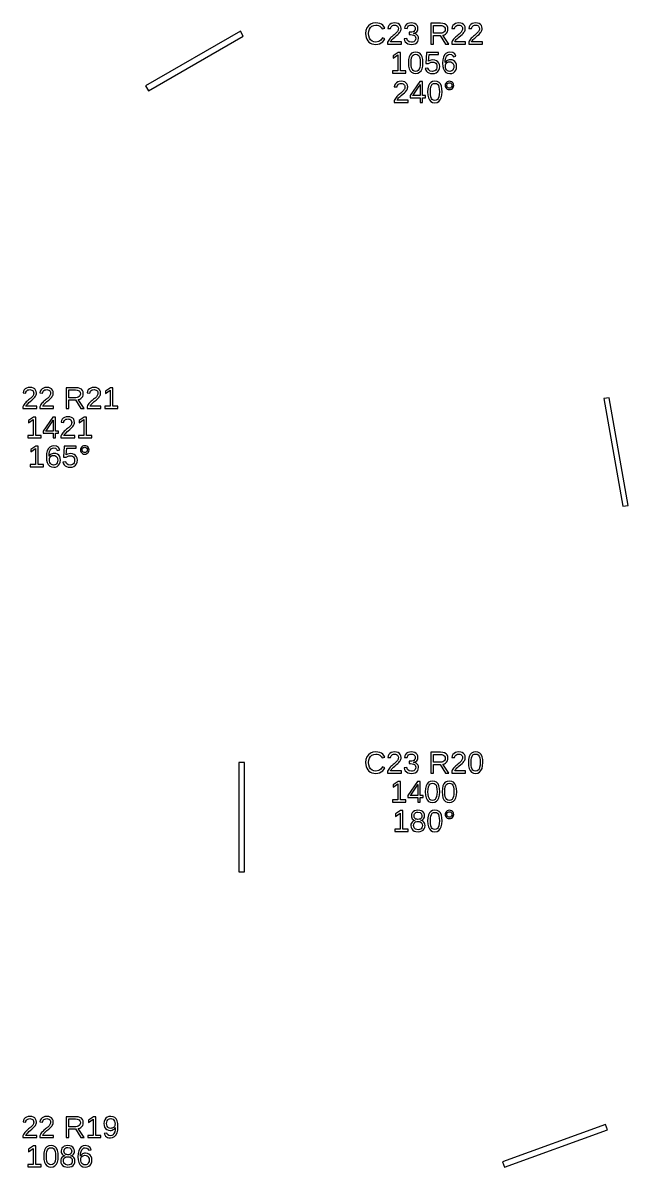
# Model space of a CAD drawing. Extents: x 194 to 2890, y 45 to 1503.
# Drawn here: x 2364 to 2529.9, y 364 to 678 of the extents above; entities that cross this region are included whole.
import ezdxf

# ---------------------------------------------------------------- set-up
doc = ezdxf.new("R2010")
doc.units = 0
doc.layers.get('0').update_dxf_attribs({"linetype": 'CONTINUOUS'})

msp = doc.modelspace()

# ---------------------------------------------------------------- linework, layer by layer
for points in [[(2424.38, 674.35), (2423.62, 675.65), (2397.64, 660.65), (2398.39, 659.35)], [(2461.31, 672.093), (2461.81, 672.222), (2462.26, 672.437), (2462.66, 672.734), (2462.99, 673.109), (2463.26, 673.564), (2462.62, 673.881), (2462.15, 673.219), (2461.55, 672.821), (2460.81, 672.689), (2460.23, 672.76), (2459.73, 672.974), (2459.32, 673.33), (2459.01, 673.803), (2458.83, 674.368), (2458.77, 675.024), (2458.83, 675.685), (2459, 676.244), (2459.3, 676.703), (2459.7, 677.043), (2460.19, 677.247), (2460.78, 677.315), (2461.16, 677.286), (2461.51, 677.198), (2461.83, 677.051), (2462.09, 676.848), (2462.31, 676.593), (2462.47, 676.286), (2463.2, 676.53), (2462.97, 676.961), (2462.67, 677.315), (2462.3, 677.592), (2461.86, 677.791), (2461.35, 677.91), (2460.77, 677.95), (2459.96, 677.863), (2459.28, 677.604), (2458.72, 677.173), (2458.31, 676.589), (2458.06, 675.873), (2457.98, 675.024), (2458.02, 674.441), (2458.13, 673.913), (2458.31, 673.44), (2458.56, 673.028), (2458.89, 672.685), (2459.27, 672.41), (2459.72, 672.21), (2460.22, 672.09), (2460.77, 672.05)], [(2467.79, 672.754), (2464.8, 672.754), (2464.9, 672.946), (2465.03, 673.144), (2465.2, 673.346), (2465.4, 673.559), (2465.65, 673.789), (2465.94, 674.036), (2466.45, 674.457), (2466.83, 674.797), (2467.09, 675.057), (2467.28, 675.277), (2467.43, 675.496), (2467.55, 675.716), (2467.63, 675.936), (2467.68, 676.157), (2467.7, 676.379), (2467.65, 676.843), (2467.49, 677.23), (2467.23, 677.541), (2466.88, 677.768), (2466.43, 677.904), (2465.9, 677.95), (2465.41, 677.905), (2464.98, 677.769), (2464.61, 677.543), (2464.32, 677.24), (2464.13, 676.876), (2464.02, 676.448), (2464.77, 676.379), (2464.84, 676.663), (2464.96, 676.901), (2465.13, 677.093), (2465.35, 677.235), (2465.61, 677.319), (2465.9, 677.348), (2466.2, 677.319), (2466.46, 677.232), (2466.67, 677.087), (2466.82, 676.89), (2466.92, 676.646), (2466.95, 676.355), (2466.93, 676.13), (2466.87, 675.921), (2466.79, 675.728), (2466.67, 675.547), (2466.53, 675.37), (2466.36, 675.199), (2466.18, 675.031), (2465.99, 674.863), (2465.78, 674.695), (2465.56, 674.522), (2465.35, 674.34), (2465.13, 674.148), (2464.91, 673.943), (2464.7, 673.724), (2464.5, 673.488), (2464.31, 673.233), (2464.14, 672.953), (2463.99, 672.648), (2463.99, 672.132), (2467.79, 672.132)], [(2471.11, 672.099), (2471.59, 672.244), (2471.97, 672.486), (2472.25, 672.816), (2472.42, 673.225), (2472.48, 673.714), (2472.44, 674.06), (2472.32, 674.363), (2472.12, 674.626), (2471.85, 674.835), (2471.51, 674.978), (2471.12, 675.057), (2471.12, 675.073), (2471.48, 675.179), (2471.77, 675.335), (2472.01, 675.539), (2472.18, 675.791), (2472.28, 676.089), (2472.32, 676.432), (2472.26, 676.875), (2472.1, 677.247), (2471.84, 677.549), (2471.48, 677.772), (2471.03, 677.905), (2470.5, 677.95), (2470, 677.906), (2469.57, 677.774), (2469.21, 677.555), (2468.92, 677.258), (2468.72, 676.892), (2468.62, 676.457), (2469.36, 676.4), (2469.42, 676.678), (2469.54, 676.911), (2469.71, 677.099), (2469.93, 677.237), (2470.19, 677.32), (2470.49, 677.348), (2470.82, 677.318), (2471.08, 677.229), (2471.29, 677.081), (2471.44, 676.882), (2471.53, 676.64), (2471.56, 676.355), (2471.53, 676.068), (2471.42, 675.826), (2471.23, 675.629), (2470.98, 675.483), (2470.67, 675.395), (2470.3, 675.366), (2469.9, 675.366), (2469.9, 674.731), (2470.32, 674.731), (2470.73, 674.702), (2471.08, 674.615), (2471.35, 674.469), (2471.55, 674.271), (2471.68, 674.028), (2471.72, 673.739), (2471.68, 673.41), (2471.57, 673.14), (2471.4, 672.929), (2471.16, 672.778), (2470.87, 672.687), (2470.53, 672.656), (2469.9, 672.769), (2469.49, 673.108), (2469.28, 673.674), (2468.53, 673.604), (2468.64, 673.134), (2468.84, 672.746), (2469.14, 672.443), (2469.53, 672.225), (2469.99, 672.094), (2470.53, 672.05)], [(2476.62, 674.512), (2478.4, 674.512), (2479.89, 672.132), (2480.79, 672.132), (2479.16, 674.601), (2479.57, 674.713), (2479.91, 674.896), (2480.19, 675.151), (2480.4, 675.463), (2480.52, 675.821), (2480.56, 676.225), (2480.5, 676.702), (2480.33, 677.104), (2480.03, 677.431), (2479.63, 677.672), (2479.14, 677.816), (2478.54, 677.864), (2475.84, 677.864), (2475.84, 672.132), (2476.62, 672.132)], [(2476.62, 675.126), (2476.62, 677.242), (2478.46, 677.242), (2478.85, 677.213), (2479.18, 677.125), (2479.44, 676.979), (2479.63, 676.778), (2479.74, 676.524), (2479.78, 676.217), (2479.74, 675.898), (2479.63, 675.63), (2479.44, 675.413), (2479.19, 675.254), (2478.87, 675.158), (2478.49, 675.126)], [(2485.39, 672.754), (2482.4, 672.754), (2482.5, 672.946), (2482.63, 673.144), (2482.8, 673.346), (2483, 673.559), (2483.25, 673.789), (2483.54, 674.036), (2484.05, 674.457), (2484.43, 674.797), (2484.7, 675.057), (2484.88, 675.277), (2485.03, 675.496), (2485.15, 675.716), (2485.23, 675.936), (2485.28, 676.157), (2485.3, 676.379), (2485.25, 676.843), (2485.09, 677.23), (2484.84, 677.541), (2484.48, 677.768), (2484.04, 677.904), (2483.5, 677.95), (2483.01, 677.905), (2482.58, 677.769), (2482.21, 677.543), (2481.92, 677.24), (2481.73, 676.876), (2481.63, 676.448), (2482.38, 676.379), (2482.44, 676.663), (2482.56, 676.901), (2482.73, 677.093), (2482.95, 677.235), (2483.21, 677.319), (2483.5, 677.348), (2483.81, 677.319), (2484.06, 677.232), (2484.27, 677.087), (2484.43, 676.89), (2484.52, 676.646), (2484.55, 676.355), (2484.53, 676.13), (2484.48, 675.921), (2484.39, 675.728), (2484.27, 675.547), (2484.13, 675.37), (2483.97, 675.199), (2483.79, 675.031), (2483.59, 674.863), (2483.38, 674.695), (2483.17, 674.522), (2482.95, 674.34), (2482.73, 674.148), (2482.51, 673.943), (2482.3, 673.724), (2482.1, 673.488), (2481.91, 673.233), (2481.74, 672.953), (2481.59, 672.648), (2481.59, 672.132), (2485.39, 672.132)], [(2490.03, 672.754), (2487.03, 672.754), (2487.13, 672.946), (2487.27, 673.144), (2487.43, 673.346), (2487.64, 673.559), (2487.89, 673.789), (2488.18, 674.036), (2488.68, 674.457), (2489.07, 674.797), (2489.33, 675.057), (2489.51, 675.277), (2489.67, 675.496), (2489.78, 675.716), (2489.87, 675.936), (2489.92, 676.157), (2489.94, 676.379), (2489.88, 676.843), (2489.73, 677.23), (2489.47, 677.541), (2489.12, 677.768), (2488.67, 677.904), (2488.14, 677.95), (2487.64, 677.905), (2487.21, 677.769), (2486.85, 677.543), (2486.56, 677.24), (2486.36, 676.876), (2486.26, 676.448), (2487.01, 676.379), (2487.07, 676.663), (2487.19, 676.901), (2487.37, 677.093), (2487.59, 677.235), (2487.84, 677.319), (2488.14, 677.348), (2488.44, 677.319), (2488.7, 677.232), (2488.91, 677.087), (2489.06, 676.89), (2489.15, 676.646), (2489.18, 676.355), (2489.17, 676.13), (2489.11, 675.921), (2489.02, 675.728), (2488.9, 675.547), (2488.76, 675.37), (2488.6, 675.199), (2488.42, 675.031), (2488.23, 674.863), (2488.02, 674.695), (2487.8, 674.522), (2487.58, 674.34), (2487.36, 674.148), (2487.15, 673.943), (2486.94, 673.724), (2486.74, 673.488), (2486.55, 673.233), (2486.38, 672.953), (2486.23, 672.648), (2486.23, 672.132), (2490.03, 672.132)], [(2468.96, 664.754), (2467.56, 664.754), (2467.56, 669.864), (2466.89, 669.864), (2465.53, 668.933), (2465.53, 668.241), (2466.83, 669.165), (2466.83, 664.754), (2465.37, 664.754), (2465.37, 664.132), (2468.96, 664.132)], [(2472.28, 664.134), (2472.78, 664.387), (2473.17, 664.807), (2473.45, 665.387), (2473.62, 666.118), (2473.67, 667), (2473.62, 667.894), (2473.46, 668.629), (2473.19, 669.205), (2472.81, 669.619), (2472.31, 669.867), (2471.7, 669.95), (2471.06, 669.868), (2470.56, 669.623), (2470.17, 669.213), (2469.91, 668.64), (2469.74, 667.902), (2469.69, 667), (2469.75, 666.114), (2469.91, 665.382), (2470.19, 664.803), (2470.57, 664.385), (2471.07, 664.134), (2471.67, 664.05)], [(2471.29, 664.711), (2470.97, 664.9), (2470.73, 665.214), (2470.56, 665.664), (2470.46, 666.259), (2470.43, 667), (2470.46, 667.759), (2470.56, 668.362), (2470.73, 668.806), (2470.97, 669.112), (2471.29, 669.295), (2471.7, 669.356), (2472.09, 669.294), (2472.41, 669.108), (2472.64, 668.798), (2472.8, 668.351), (2472.9, 667.751), (2472.93, 667), (2472.9, 666.271), (2472.8, 665.68), (2472.63, 665.226), (2472.39, 664.905), (2472.07, 664.712), (2471.68, 664.648)], [(2476.84, 664.108), (2477.34, 664.282), (2477.75, 664.571), (2478.04, 664.961), (2478.22, 665.437), (2478.28, 665.999), (2478.23, 666.497), (2478.06, 666.929), (2477.78, 667.293), (2477.41, 667.569), (2476.96, 667.734), (2476.43, 667.789), (2475.99, 667.749), (2475.59, 667.627), (2475.25, 667.423), (2475.36, 669.242), (2477.95, 669.242), (2477.95, 669.864), (2474.69, 669.864), (2474.5, 666.78), (2475.22, 666.78), (2475.39, 666.915), (2475.56, 667.021), (2475.73, 667.098), (2475.9, 667.15), (2476.09, 667.181), (2476.28, 667.191), (2476.64, 667.154), (2476.94, 667.043), (2477.19, 666.858), (2477.37, 666.612), (2477.49, 666.321), (2477.52, 665.983), (2477.49, 665.597), (2477.38, 665.271), (2477.19, 665.004), (2476.94, 664.806), (2476.63, 664.688), (2476.27, 664.648), (2475.71, 664.743), (2475.31, 665.026), (2475.07, 665.499), (2474.33, 665.413), (2474.46, 665.006), (2474.67, 664.668), (2474.96, 664.4), (2475.32, 664.206), (2475.75, 664.089), (2476.25, 664.05)], [(2481.59, 664.108), (2482.04, 664.283), (2482.41, 664.575), (2482.68, 664.967), (2482.85, 665.445), (2482.9, 666.007), (2482.85, 666.528), (2482.7, 666.973), (2482.44, 667.342), (2482.09, 667.618), (2481.67, 667.783), (2481.18, 667.838), (2480.88, 667.817), (2480.6, 667.752), (2480.35, 667.645), (2480.12, 667.496), (2479.94, 667.309), (2479.79, 667.081), (2479.82, 667.761), (2479.94, 668.325), (2480.13, 668.772), (2480.39, 669.096), (2480.71, 669.291), (2481.1, 669.356), (2481.53, 669.278), (2481.84, 669.045), (2482.04, 668.656), (2482.74, 668.782), (2482.41, 669.431), (2481.87, 669.82), (2481.11, 669.95), (2480.5, 669.861), (2480, 669.595), (2479.59, 669.152), (2479.29, 668.544), (2479.12, 667.782), (2479.06, 666.866), (2479.11, 666.022), (2479.29, 665.323), (2479.57, 664.77), (2479.96, 664.37), (2480.46, 664.13), (2481.05, 664.05)], [(2480.71, 664.687), (2480.43, 664.828), (2480.19, 665.063), (2480, 665.372), (2479.9, 665.734), (2479.86, 666.15), (2479.89, 666.474), (2480, 666.749), (2480.17, 666.974), (2480.41, 667.14), (2480.68, 667.239), (2481, 667.273), (2481.34, 667.235), (2481.62, 667.122), (2481.85, 666.935), (2482.02, 666.678), (2482.12, 666.358), (2482.16, 665.975), (2482.12, 665.589), (2482.02, 665.263), (2481.86, 664.996), (2481.63, 664.798), (2481.35, 664.68), (2481.03, 664.64)], [(2469.6, 656.754), (2466.61, 656.754), (2466.71, 656.946), (2466.84, 657.144), (2467.01, 657.346), (2467.21, 657.559), (2467.46, 657.789), (2467.75, 658.036), (2468.26, 658.457), (2468.64, 658.797), (2468.9, 659.057), (2469.09, 659.277), (2469.24, 659.496), (2469.36, 659.716), (2469.44, 659.936), (2469.49, 660.157), (2469.51, 660.379), (2469.46, 660.843), (2469.3, 661.23), (2469.04, 661.541), (2468.69, 661.768), (2468.24, 661.904), (2467.71, 661.95), (2467.21, 661.905), (2466.78, 661.769), (2466.42, 661.543), (2466.13, 661.24), (2465.93, 660.876), (2465.83, 660.448), (2466.58, 660.379), (2466.65, 660.663), (2466.76, 660.901), (2466.94, 661.093), (2467.16, 661.235), (2467.42, 661.319), (2467.71, 661.348), (2468.01, 661.319), (2468.27, 661.232), (2468.48, 661.087), (2468.63, 660.89), (2468.72, 660.646), (2468.75, 660.355), (2468.74, 660.13), (2468.68, 659.921), (2468.59, 659.728), (2468.48, 659.547), (2468.34, 659.37), (2468.17, 659.199), (2467.99, 659.031), (2467.8, 658.863), (2467.59, 658.695), (2467.37, 658.522), (2467.16, 658.34), (2466.94, 658.148), (2466.72, 657.943), (2466.51, 657.724), (2466.31, 657.488), (2466.12, 657.233), (2465.95, 656.953), (2465.8, 656.648), (2465.8, 656.132), (2469.6, 656.132)], [(2473.6, 657.429), (2474.41, 657.429), (2474.41, 658.007), (2473.6, 658.007), (2473.6, 661.864), (2472.83, 661.864), (2470.21, 657.999), (2470.21, 657.429), (2472.91, 657.429), (2472.91, 656.132), (2473.6, 656.132)], [(2470.88, 658.007), (2470.95, 658.089), (2471.17, 658.39), (2472.64, 660.554), (2472.68, 660.618), (2472.73, 660.708), (2472.8, 660.823), (2472.86, 660.932), (2472.89, 661.004), (2472.91, 661.038), (2472.91, 658.007)], [(2477.56, 656.134), (2478.06, 656.387), (2478.45, 656.807), (2478.73, 657.387), (2478.9, 658.118), (2478.96, 659), (2478.91, 659.894), (2478.75, 660.629), (2478.48, 661.205), (2478.1, 661.619), (2477.6, 661.867), (2476.98, 661.95), (2476.35, 661.868), (2475.84, 661.623), (2475.46, 661.213), (2475.19, 660.64), (2475.03, 659.902), (2474.98, 659), (2475.03, 658.114), (2475.2, 657.382), (2475.47, 656.803), (2475.86, 656.385), (2476.35, 656.134), (2476.96, 656.05)], [(2476.57, 656.711), (2476.25, 656.9), (2476.02, 657.214), (2475.85, 657.664), (2475.75, 658.259), (2475.72, 659), (2475.75, 659.759), (2475.85, 660.362), (2476.01, 660.806), (2476.25, 661.112), (2476.57, 661.295), (2476.98, 661.356), (2477.38, 661.294), (2477.7, 661.108), (2477.93, 660.798), (2478.09, 660.351), (2478.18, 659.751), (2478.22, 659), (2478.18, 658.271), (2478.08, 657.68), (2477.91, 657.226), (2477.68, 656.905), (2477.36, 656.712), (2476.97, 656.648)], [(2481.25, 659.668), (2481.53, 659.781), (2481.77, 659.968), (2481.96, 660.21), (2482.08, 660.484), (2482.12, 660.79), (2482.08, 661.097), (2481.97, 661.371), (2481.78, 661.612), (2481.53, 661.8), (2481.26, 661.912), (2480.95, 661.95), (2480.64, 661.912), (2480.36, 661.798), (2480.12, 661.608), (2479.93, 661.365), (2479.82, 661.093), (2479.78, 660.79), (2479.82, 660.488), (2479.93, 660.215), (2480.13, 659.972), (2480.37, 659.783), (2480.64, 659.669), (2480.95, 659.631)], [(2480.76, 660.082), (2480.59, 660.154), (2480.44, 660.274), (2480.32, 660.427), (2480.25, 660.599), (2480.23, 660.79), (2480.25, 660.981), (2480.32, 661.154), (2480.44, 661.307), (2480.59, 661.427), (2480.76, 661.499), (2480.95, 661.523), (2481.14, 661.499), (2481.31, 661.429), (2481.46, 661.311), (2481.58, 661.159), (2481.65, 660.986), (2481.67, 660.79), (2481.65, 660.597), (2481.58, 660.424), (2481.46, 660.271), (2481.31, 660.153), (2481.14, 660.082), (2480.95, 660.058)], [(2367.79, 572.754), (2364.8, 572.754), (2364.9, 572.946), (2365.03, 573.144), (2365.2, 573.346), (2365.4, 573.559), (2365.65, 573.789), (2365.94, 574.036), (2366.45, 574.457), (2366.83, 574.797), (2367.09, 575.057), (2367.28, 575.277), (2367.43, 575.496), (2367.55, 575.716), (2367.63, 575.936), (2367.68, 576.157), (2367.7, 576.379), (2367.65, 576.843), (2367.49, 577.23), (2367.23, 577.541), (2366.88, 577.768), (2366.43, 577.904), (2365.9, 577.95), (2365.41, 577.905), (2364.98, 577.769), (2364.61, 577.543), (2364.32, 577.24), (2364.13, 576.876), (2364.02, 576.448), (2364.77, 576.379), (2364.84, 576.663), (2364.96, 576.901), (2365.13, 577.093), (2365.35, 577.235), (2365.61, 577.319), (2365.9, 577.348), (2366.2, 577.319), (2366.46, 577.232), (2366.67, 577.087), (2366.82, 576.89), (2366.92, 576.646), (2366.95, 576.355), (2366.93, 576.13), (2366.87, 575.921), (2366.79, 575.728), (2366.67, 575.547), (2366.53, 575.37), (2366.36, 575.199), (2366.18, 575.031), (2365.99, 574.863), (2365.78, 574.695), (2365.56, 574.522), (2365.35, 574.34), (2365.13, 574.148), (2364.91, 573.943), (2364.7, 573.724), (2364.5, 573.488), (2364.31, 573.233), (2364.14, 572.953), (2363.99, 572.648), (2363.99, 572.132), (2367.79, 572.132)], [(2372.42, 572.754), (2369.43, 572.754), (2369.53, 572.946), (2369.66, 573.144), (2369.83, 573.346), (2370.04, 573.559), (2370.29, 573.789), (2370.58, 574.036), (2371.08, 574.457), (2371.47, 574.797), (2371.73, 575.057), (2371.91, 575.277), (2372.06, 575.496), (2372.18, 575.716), (2372.27, 575.936), (2372.32, 576.157), (2372.33, 576.379), (2372.28, 576.843), (2372.13, 577.23), (2371.87, 577.541), (2371.51, 577.768), (2371.07, 577.904), (2370.54, 577.95), (2370.04, 577.905), (2369.61, 577.769), (2369.24, 577.543), (2368.96, 577.24), (2368.76, 576.876), (2368.66, 576.448), (2369.41, 576.379), (2369.47, 576.663), (2369.59, 576.901), (2369.76, 577.093), (2369.98, 577.235), (2370.24, 577.319), (2370.54, 577.348), (2370.84, 577.319), (2371.1, 577.232), (2371.3, 577.087), (2371.46, 576.89), (2371.55, 576.646), (2371.58, 576.355), (2371.56, 576.13), (2371.51, 575.921), (2371.42, 575.728), (2371.3, 575.547), (2371.16, 575.37), (2371, 575.199), (2370.82, 575.031), (2370.62, 574.863), (2370.42, 574.695), (2370.2, 574.522), (2369.98, 574.34), (2369.76, 574.148), (2369.55, 573.943), (2369.34, 573.724), (2369.13, 573.488), (2368.94, 573.233), (2368.78, 572.953), (2368.63, 572.648), (2368.63, 572.132), (2372.42, 572.132)], [(2376.62, 574.512), (2378.4, 574.512), (2379.89, 572.132), (2380.79, 572.132), (2379.16, 574.601), (2379.57, 574.713), (2379.91, 574.896), (2380.19, 575.151), (2380.4, 575.463), (2380.52, 575.821), (2380.56, 576.225), (2380.5, 576.702), (2380.33, 577.104), (2380.03, 577.431), (2379.63, 577.672), (2379.14, 577.816), (2378.54, 577.864), (2375.84, 577.864), (2375.84, 572.132), (2376.62, 572.132)], [(2385.39, 572.754), (2382.4, 572.754), (2382.5, 572.946), (2382.63, 573.144), (2382.8, 573.346), (2383, 573.559), (2383.25, 573.789), (2383.54, 574.036), (2384.05, 574.457), (2384.43, 574.797), (2384.7, 575.057), (2384.88, 575.277), (2385.03, 575.496), (2385.15, 575.716), (2385.23, 575.936), (2385.28, 576.157), (2385.3, 576.379), (2385.25, 576.843), (2385.09, 577.23), (2384.84, 577.541), (2384.48, 577.768), (2384.04, 577.904), (2383.5, 577.95), (2383.01, 577.905), (2382.58, 577.769), (2382.21, 577.543), (2381.92, 577.24), (2381.73, 576.876), (2381.63, 576.448), (2382.38, 576.379), (2382.44, 576.663), (2382.56, 576.901), (2382.73, 577.093), (2382.95, 577.235), (2383.21, 577.319), (2383.5, 577.348), (2383.81, 577.319), (2384.06, 577.232), (2384.27, 577.087), (2384.43, 576.89), (2384.52, 576.646), (2384.55, 576.355), (2384.53, 576.13), (2384.48, 575.921), (2384.39, 575.728), (2384.27, 575.547), (2384.13, 575.37), (2383.97, 575.199), (2383.79, 575.031), (2383.59, 574.863), (2383.38, 574.695), (2383.17, 574.522), (2382.95, 574.34), (2382.73, 574.148), (2382.51, 573.943), (2382.3, 573.724), (2382.1, 573.488), (2381.91, 573.233), (2381.74, 572.953), (2381.59, 572.648), (2381.59, 572.132), (2385.39, 572.132)], [(2390.04, 572.754), (2388.64, 572.754), (2388.64, 577.864), (2387.97, 577.864), (2386.61, 576.933), (2386.61, 576.241), (2387.91, 577.165), (2387.91, 572.754), (2386.45, 572.754), (2386.45, 572.132), (2390.04, 572.132)], [(2376.62, 575.126), (2376.62, 577.242), (2378.46, 577.242), (2378.85, 577.213), (2379.18, 577.125), (2379.44, 576.979), (2379.63, 576.778), (2379.74, 576.524), (2379.78, 576.217), (2379.74, 575.898), (2379.63, 575.63), (2379.44, 575.413), (2379.19, 575.254), (2378.87, 575.158), (2378.49, 575.126)], [(2529.95, 545.586), (2524.74, 575.13), (2523.26, 574.87), (2528.47, 545.326)], [(2368.96, 564.712), (2367.56, 564.712), (2367.56, 569.822), (2366.89, 569.822), (2365.53, 568.89), (2365.53, 568.199), (2366.83, 569.122), (2366.83, 564.712), (2365.37, 564.712), (2365.37, 564.089), (2368.96, 564.089)], [(2372.95, 565.387), (2373.76, 565.387), (2373.76, 565.965), (2372.95, 565.965), (2372.95, 569.822), (2372.18, 569.822), (2369.56, 565.957), (2369.56, 565.387), (2372.26, 565.387), (2372.26, 564.089), (2372.95, 564.089)], [(2370.23, 565.965), (2370.3, 566.046), (2370.52, 566.347), (2371.99, 568.512), (2372.03, 568.576), (2372.08, 568.666), (2372.14, 568.781), (2372.2, 568.89), (2372.24, 568.961), (2372.26, 568.996), (2372.26, 565.965)], [(2378.22, 564.712), (2375.22, 564.712), (2375.32, 564.904), (2375.46, 565.101), (2375.62, 565.304), (2375.83, 565.517), (2376.08, 565.747), (2376.37, 565.993), (2376.87, 566.414), (2377.26, 566.755), (2377.52, 567.015), (2377.7, 567.234), (2377.85, 567.454), (2377.97, 567.674), (2378.06, 567.894), (2378.11, 568.115), (2378.13, 568.337), (2378.07, 568.801), (2377.92, 569.188), (2377.66, 569.499), (2377.3, 569.726), (2376.86, 569.862), (2376.33, 569.908), (2375.83, 569.862), (2375.4, 569.727), (2375.04, 569.501), (2374.75, 569.198), (2374.55, 568.833), (2374.45, 568.406), (2375.2, 568.337), (2375.26, 568.621), (2375.38, 568.859), (2375.56, 569.051), (2375.78, 569.192), (2376.03, 569.277), (2376.33, 569.305), (2376.63, 569.277), (2376.89, 569.19), (2377.1, 569.045), (2377.25, 568.848), (2377.34, 568.604), (2377.37, 568.313), (2377.36, 568.088), (2377.3, 567.879), (2377.21, 567.686), (2377.09, 567.504), (2376.95, 567.328), (2376.79, 567.157), (2376.61, 566.989), (2376.42, 566.821), (2376.21, 566.653), (2375.99, 566.48), (2375.77, 566.297), (2375.55, 566.105), (2375.34, 565.901), (2375.13, 565.681), (2374.93, 565.446), (2374.74, 565.191), (2374.57, 564.911), (2374.42, 564.606), (2374.42, 564.089), (2378.22, 564.089)], [(2382.86, 564.712), (2381.47, 564.712), (2381.47, 569.822), (2380.79, 569.822), (2379.44, 568.89), (2379.44, 568.199), (2380.73, 569.122), (2380.73, 564.712), (2379.27, 564.712), (2379.27, 564.089), (2382.86, 564.089)], [(2372.97, 556.108), (2373.42, 556.283), (2373.79, 556.575), (2374.07, 556.967), (2374.23, 557.445), (2374.28, 558.007), (2374.23, 558.528), (2374.08, 558.973), (2373.82, 559.342), (2373.47, 559.618), (2373.05, 559.783), (2372.56, 559.838), (2372.26, 559.817), (2371.98, 559.752), (2371.73, 559.645), (2371.51, 559.496), (2371.32, 559.309), (2371.17, 559.081), (2371.21, 559.761), (2371.32, 560.325), (2371.51, 560.772), (2371.77, 561.096), (2372.1, 561.291), (2372.48, 561.356), (2372.91, 561.278), (2373.23, 561.045), (2373.43, 560.656), (2374.13, 560.782), (2373.79, 561.431), (2373.25, 561.82), (2372.49, 561.95), (2371.88, 561.861), (2371.38, 561.595), (2370.97, 561.152), (2370.68, 560.544), (2370.5, 559.782), (2370.44, 558.866), (2370.5, 558.022), (2370.67, 557.323), (2370.95, 556.77), (2371.34, 556.37), (2371.84, 556.13), (2372.43, 556.05)], [(2381.25, 559.668), (2381.53, 559.781), (2381.77, 559.968), (2381.96, 560.21), (2382.08, 560.484), (2382.12, 560.79), (2382.08, 561.097), (2381.97, 561.371), (2381.78, 561.612), (2381.53, 561.8), (2381.26, 561.912), (2380.95, 561.95), (2380.64, 561.912), (2380.36, 561.798), (2380.12, 561.608), (2379.93, 561.365), (2379.82, 561.093), (2379.78, 560.79), (2379.82, 560.488), (2379.93, 560.215), (2380.13, 559.972), (2380.37, 559.783), (2380.64, 559.669), (2380.95, 559.631)], [(2369.61, 556.754), (2368.21, 556.754), (2368.21, 561.864), (2367.54, 561.864), (2366.18, 560.933), (2366.18, 560.241), (2367.48, 561.165), (2367.48, 556.754), (2366.02, 556.754), (2366.02, 556.132), (2369.61, 556.132)], [(2372.09, 556.687), (2371.81, 556.828), (2371.57, 557.063), (2371.39, 557.372), (2371.28, 557.734), (2371.24, 558.15), (2371.28, 558.474), (2371.38, 558.749), (2371.56, 558.974), (2371.79, 559.14), (2372.06, 559.239), (2372.38, 559.273), (2372.72, 559.235), (2373, 559.122), (2373.23, 558.935), (2373.4, 558.678), (2373.51, 558.358), (2373.54, 557.975), (2373.51, 557.589), (2373.41, 557.263), (2373.24, 556.996), (2373.01, 556.798), (2372.74, 556.68), (2372.41, 556.64)], [(2377.49, 556.108), (2377.99, 556.282), (2378.4, 556.571), (2378.7, 556.961), (2378.88, 557.437), (2378.94, 557.999), (2378.88, 558.497), (2378.71, 558.929), (2378.43, 559.293), (2378.06, 559.569), (2377.61, 559.734), (2377.08, 559.789), (2376.64, 559.749), (2376.24, 559.627), (2375.9, 559.423), (2376.01, 561.242), (2378.6, 561.242), (2378.6, 561.864), (2375.34, 561.864), (2375.15, 558.78), (2375.87, 558.78), (2376.04, 558.915), (2376.21, 559.021), (2376.38, 559.098), (2376.56, 559.15), (2376.74, 559.181), (2376.93, 559.191), (2377.29, 559.154), (2377.59, 559.043), (2377.84, 558.858), (2378.03, 558.612), (2378.14, 558.321), (2378.17, 557.983), (2378.14, 557.597), (2378.03, 557.271), (2377.84, 557.004), (2377.59, 556.806), (2377.28, 556.688), (2376.92, 556.648), (2376.36, 556.743), (2375.96, 557.026), (2375.73, 557.499), (2374.98, 557.413), (2375.11, 557.006), (2375.32, 556.668), (2375.61, 556.4), (2375.97, 556.206), (2376.4, 556.089), (2376.9, 556.05)], [(2380.76, 560.082), (2380.59, 560.154), (2380.44, 560.274), (2380.32, 560.427), (2380.25, 560.599), (2380.23, 560.79), (2380.25, 560.981), (2380.32, 561.154), (2380.44, 561.307), (2380.59, 561.427), (2380.76, 561.499), (2380.95, 561.523), (2381.14, 561.499), (2381.31, 561.429), (2381.46, 561.311), (2381.58, 561.159), (2381.65, 560.986), (2381.67, 560.79), (2381.65, 560.597), (2381.58, 560.424), (2381.46, 560.271), (2381.31, 560.153), (2381.14, 560.082), (2380.95, 560.058)], [(2461.31, 472.093), (2461.81, 472.222), (2462.26, 472.437), (2462.66, 472.734), (2462.99, 473.109), (2463.26, 473.564), (2462.62, 473.881), (2462.15, 473.219), (2461.55, 472.821), (2460.81, 472.689), (2460.23, 472.76), (2459.73, 472.974), (2459.32, 473.33), (2459.01, 473.803), (2458.83, 474.368), (2458.77, 475.024), (2458.83, 475.685), (2459, 476.244), (2459.3, 476.703), (2459.7, 477.043), (2460.19, 477.247), (2460.78, 477.315), (2461.16, 477.286), (2461.51, 477.198), (2461.83, 477.051), (2462.09, 476.848), (2462.31, 476.593), (2462.47, 476.286), (2463.2, 476.53), (2462.97, 476.961), (2462.67, 477.315), (2462.3, 477.592), (2461.86, 477.791), (2461.35, 477.91), (2460.77, 477.95), (2459.96, 477.863), (2459.28, 477.604), (2458.72, 477.173), (2458.31, 476.589), (2458.06, 475.873), (2457.98, 475.024), (2458.02, 474.441), (2458.13, 473.913), (2458.31, 473.44), (2458.56, 473.028), (2458.89, 472.685), (2459.27, 472.41), (2459.72, 472.21), (2460.22, 472.09), (2460.77, 472.05)], [(2467.79, 472.754), (2464.8, 472.754), (2464.9, 472.946), (2465.03, 473.144), (2465.2, 473.346), (2465.4, 473.559), (2465.65, 473.789), (2465.94, 474.036), (2466.45, 474.457), (2466.83, 474.797), (2467.09, 475.057), (2467.28, 475.277), (2467.43, 475.496), (2467.55, 475.716), (2467.63, 475.936), (2467.68, 476.157), (2467.7, 476.379), (2467.65, 476.843), (2467.49, 477.23), (2467.23, 477.541), (2466.88, 477.768), (2466.43, 477.904), (2465.9, 477.95), (2465.41, 477.905), (2464.98, 477.769), (2464.61, 477.543), (2464.32, 477.24), (2464.13, 476.876), (2464.02, 476.448), (2464.77, 476.379), (2464.84, 476.663), (2464.96, 476.901), (2465.13, 477.093), (2465.35, 477.235), (2465.61, 477.319), (2465.9, 477.348), (2466.2, 477.319), (2466.46, 477.232), (2466.67, 477.087), (2466.82, 476.89), (2466.92, 476.646), (2466.95, 476.355), (2466.93, 476.13), (2466.87, 475.921), (2466.79, 475.728), (2466.67, 475.547), (2466.53, 475.37), (2466.36, 475.199), (2466.18, 475.031), (2465.99, 474.863), (2465.78, 474.695), (2465.56, 474.522), (2465.35, 474.34), (2465.13, 474.148), (2464.91, 473.943), (2464.7, 473.724), (2464.5, 473.488), (2464.31, 473.233), (2464.14, 472.953), (2463.99, 472.648), (2463.99, 472.132), (2467.79, 472.132)], [(2471.11, 472.099), (2471.59, 472.244), (2471.97, 472.486), (2472.25, 472.816), (2472.42, 473.225), (2472.48, 473.714), (2472.44, 474.06), (2472.32, 474.363), (2472.12, 474.626), (2471.85, 474.835), (2471.51, 474.978), (2471.12, 475.057), (2471.12, 475.073), (2471.48, 475.179), (2471.77, 475.335), (2472.01, 475.539), (2472.18, 475.791), (2472.28, 476.089), (2472.32, 476.432), (2472.26, 476.875), (2472.1, 477.247), (2471.84, 477.549), (2471.48, 477.772), (2471.03, 477.905), (2470.5, 477.95), (2470, 477.906), (2469.57, 477.774), (2469.21, 477.555), (2468.92, 477.258), (2468.72, 476.892), (2468.62, 476.457), (2469.36, 476.4), (2469.42, 476.678), (2469.54, 476.911), (2469.71, 477.099), (2469.93, 477.237), (2470.19, 477.32), (2470.49, 477.348), (2470.82, 477.318), (2471.08, 477.229), (2471.29, 477.081), (2471.44, 476.882), (2471.53, 476.64), (2471.56, 476.355), (2471.53, 476.068), (2471.42, 475.826), (2471.23, 475.629), (2470.98, 475.483), (2470.67, 475.395), (2470.3, 475.366), (2469.9, 475.366), (2469.9, 474.731), (2470.32, 474.731), (2470.73, 474.702), (2471.08, 474.615), (2471.35, 474.469), (2471.55, 474.271), (2471.68, 474.028), (2471.72, 473.739), (2471.68, 473.41), (2471.57, 473.14), (2471.4, 472.929), (2471.16, 472.778), (2470.87, 472.687), (2470.53, 472.656), (2469.9, 472.769), (2469.49, 473.108), (2469.28, 473.674), (2468.53, 473.604), (2468.64, 473.134), (2468.84, 472.746), (2469.14, 472.443), (2469.53, 472.225), (2469.99, 472.094), (2470.53, 472.05)], [(2476.62, 474.512), (2478.4, 474.512), (2479.89, 472.132), (2480.79, 472.132), (2479.16, 474.601), (2479.57, 474.713), (2479.91, 474.896), (2480.19, 475.151), (2480.4, 475.463), (2480.52, 475.821), (2480.56, 476.225), (2480.5, 476.702), (2480.33, 477.104), (2480.03, 477.431), (2479.63, 477.672), (2479.14, 477.816), (2478.54, 477.864), (2475.84, 477.864), (2475.84, 472.132), (2476.62, 472.132)], [(2476.62, 475.126), (2476.62, 477.242), (2478.46, 477.242), (2478.85, 477.213), (2479.18, 477.125), (2479.44, 476.979), (2479.63, 476.778), (2479.74, 476.524), (2479.78, 476.217), (2479.74, 475.898), (2479.63, 475.63), (2479.44, 475.413), (2479.19, 475.254), (2478.87, 475.158), (2478.49, 475.126)], [(2485.39, 472.754), (2482.4, 472.754), (2482.5, 472.946), (2482.63, 473.144), (2482.8, 473.346), (2483, 473.559), (2483.25, 473.789), (2483.54, 474.036), (2484.05, 474.457), (2484.43, 474.797), (2484.7, 475.057), (2484.88, 475.277), (2485.03, 475.496), (2485.15, 475.716), (2485.23, 475.936), (2485.28, 476.157), (2485.3, 476.379), (2485.25, 476.843), (2485.09, 477.23), (2484.84, 477.541), (2484.48, 477.768), (2484.04, 477.904), (2483.5, 477.95), (2483.01, 477.905), (2482.58, 477.769), (2482.21, 477.543), (2481.92, 477.24), (2481.73, 476.876), (2481.63, 476.448), (2482.38, 476.379), (2482.44, 476.663), (2482.56, 476.901), (2482.73, 477.093), (2482.95, 477.235), (2483.21, 477.319), (2483.5, 477.348), (2483.81, 477.319), (2484.06, 477.232), (2484.27, 477.087), (2484.43, 476.89), (2484.52, 476.646), (2484.55, 476.355), (2484.53, 476.13), (2484.48, 475.921), (2484.39, 475.728), (2484.27, 475.547), (2484.13, 475.37), (2483.97, 475.199), (2483.79, 475.031), (2483.59, 474.863), (2483.38, 474.695), (2483.17, 474.522), (2482.95, 474.34), (2482.73, 474.148), (2482.51, 473.943), (2482.3, 473.724), (2482.1, 473.488), (2481.91, 473.233), (2481.74, 472.953), (2481.59, 472.648), (2481.59, 472.132), (2485.39, 472.132)], [(2488.72, 472.134), (2489.22, 472.387), (2489.61, 472.807), (2489.89, 473.387), (2490.06, 474.118), (2490.12, 475), (2490.07, 475.894), (2489.9, 476.629), (2489.64, 477.205), (2489.26, 477.619), (2488.76, 477.867), (2488.14, 477.95), (2487.51, 477.868), (2487, 477.623), (2486.62, 477.213), (2486.35, 476.64), (2486.19, 475.902), (2486.14, 475), (2486.19, 474.114), (2486.36, 473.382), (2486.63, 472.803), (2487.02, 472.385), (2487.51, 472.134), (2488.12, 472.05)], [(2487.73, 472.711), (2487.41, 472.9), (2487.18, 473.214), (2487.01, 473.664), (2486.91, 474.259), (2486.88, 475), (2486.91, 475.759), (2487.01, 476.362), (2487.17, 476.806), (2487.41, 477.112), (2487.73, 477.295), (2488.14, 477.356), (2488.54, 477.294), (2488.86, 477.108), (2489.09, 476.798), (2489.25, 476.351), (2489.34, 475.751), (2489.37, 475), (2489.34, 474.271), (2489.24, 473.68), (2489.07, 473.226), (2488.83, 472.905), (2488.52, 472.712), (2488.13, 472.648)], [(2424.75, 475), (2423.25, 475), (2423.25, 445), (2424.75, 445)], [(2468.96, 464.754), (2467.56, 464.754), (2467.56, 469.864), (2466.89, 469.864), (2465.53, 468.933), (2465.53, 468.241), (2466.83, 469.165), (2466.83, 464.754), (2465.37, 464.754), (2465.37, 464.132), (2468.96, 464.132)], [(2472.95, 465.429), (2473.76, 465.429), (2473.76, 466.007), (2472.95, 466.007), (2472.95, 469.864), (2472.18, 469.864), (2469.56, 465.999), (2469.56, 465.429), (2472.26, 465.429), (2472.26, 464.132), (2472.95, 464.132)], [(2470.23, 466.007), (2470.3, 466.089), (2470.52, 466.39), (2471.99, 468.554), (2472.03, 468.618), (2472.08, 468.708), (2472.14, 468.823), (2472.2, 468.932), (2472.24, 469.004), (2472.26, 469.038), (2472.26, 466.007)], [(2476.91, 464.134), (2477.41, 464.387), (2477.8, 464.807), (2478.08, 465.387), (2478.25, 466.118), (2478.31, 467), (2478.26, 467.894), (2478.09, 468.629), (2477.83, 469.205), (2477.45, 469.619), (2476.95, 469.867), (2476.33, 469.95), (2475.7, 469.868), (2475.19, 469.623), (2474.81, 469.213), (2474.54, 468.64), (2474.38, 467.902), (2474.33, 467), (2474.38, 466.114), (2474.55, 465.382), (2474.82, 464.803), (2475.21, 464.385), (2475.7, 464.134), (2476.31, 464.05)], [(2475.92, 464.711), (2475.6, 464.9), (2475.37, 465.214), (2475.2, 465.664), (2475.1, 466.259), (2475.07, 467), (2475.1, 467.759), (2475.2, 468.362), (2475.36, 468.806), (2475.6, 469.112), (2475.92, 469.295), (2476.33, 469.356), (2476.73, 469.294), (2477.04, 469.108), (2477.28, 468.798), (2477.44, 468.351), (2477.53, 467.751), (2477.56, 467), (2477.53, 466.271), (2477.43, 465.68), (2477.26, 465.226), (2477.02, 464.905), (2476.71, 464.712), (2476.32, 464.648)], [(2481.55, 464.134), (2482.05, 464.387), (2482.44, 464.807), (2482.72, 465.387), (2482.89, 466.118), (2482.94, 467), (2482.89, 467.894), (2482.73, 468.629), (2482.46, 469.205), (2482.08, 469.619), (2481.58, 469.867), (2480.97, 469.95), (2480.33, 469.868), (2479.83, 469.623), (2479.44, 469.213), (2479.17, 468.64), (2479.01, 467.902), (2478.96, 467), (2479.02, 466.114), (2479.18, 465.382), (2479.46, 464.803), (2479.84, 464.385), (2480.34, 464.134), (2480.94, 464.05)], [(2480.55, 464.711), (2480.24, 464.9), (2480, 465.214), (2479.83, 465.664), (2479.73, 466.259), (2479.7, 467), (2479.73, 467.759), (2479.83, 468.362), (2480, 468.806), (2480.23, 469.112), (2480.56, 469.295), (2480.97, 469.356), (2481.36, 469.294), (2481.68, 469.108), (2481.91, 468.798), (2482.07, 468.351), (2482.17, 467.751), (2482.2, 467), (2482.17, 466.271), (2482.07, 465.68), (2481.9, 465.226), (2481.66, 464.905), (2481.34, 464.712), (2480.95, 464.648)], [(2469.61, 456.754), (2468.21, 456.754), (2468.21, 461.864), (2467.54, 461.864), (2466.18, 460.933), (2466.18, 460.241), (2467.48, 461.165), (2467.48, 456.754), (2466.02, 456.754), (2466.02, 456.132), (2469.61, 456.132)], [(2472.92, 456.099), (2473.4, 456.247), (2473.78, 456.494), (2474.06, 456.828), (2474.23, 457.24), (2474.29, 457.731), (2474.25, 458.087), (2474.15, 458.401), (2473.98, 458.672), (2473.75, 458.892), (2473.47, 459.047), (2473.13, 459.138), (2473.13, 459.155), (2473.42, 459.247), (2473.67, 459.401), (2473.87, 459.614), (2474.03, 459.873), (2474.12, 460.159), (2474.15, 460.473), (2474.09, 460.895), (2473.93, 461.254), (2473.66, 461.551), (2473.29, 461.773), (2472.84, 461.906), (2472.32, 461.95), (2471.81, 461.905), (2471.37, 461.769), (2471, 461.543), (2470.73, 461.244), (2470.57, 460.89), (2470.51, 460.481), (2470.54, 460.167), (2470.63, 459.881), (2470.78, 459.623), (2470.99, 459.407), (2471.23, 459.248), (2471.52, 459.146), (2471.52, 459.13), (2471.21, 459.043), (2470.93, 458.888), (2470.7, 458.666), (2470.52, 458.391), (2470.41, 458.077), (2470.38, 457.722), (2470.44, 457.229), (2470.61, 456.816), (2470.9, 456.486), (2471.29, 456.244), (2471.77, 456.099), (2472.34, 456.05)], [(2477.56, 456.134), (2478.06, 456.387), (2478.45, 456.807), (2478.73, 457.387), (2478.9, 458.118), (2478.96, 459), (2478.91, 459.894), (2478.75, 460.629), (2478.48, 461.205), (2478.1, 461.619), (2477.6, 461.867), (2476.98, 461.95), (2476.35, 461.868), (2475.84, 461.623), (2475.46, 461.213), (2475.19, 460.64), (2475.03, 459.902), (2474.98, 459), (2475.03, 458.114), (2475.2, 457.382), (2475.47, 456.803), (2475.86, 456.385), (2476.35, 456.134), (2476.96, 456.05)], [(2481.25, 459.668), (2481.53, 459.781), (2481.77, 459.968), (2481.96, 460.21), (2482.08, 460.484), (2482.12, 460.79), (2482.08, 461.097), (2481.97, 461.371), (2481.78, 461.612), (2481.53, 461.8), (2481.26, 461.912), (2480.95, 461.95), (2480.64, 461.912), (2480.36, 461.798), (2480.12, 461.608), (2479.93, 461.365), (2479.82, 461.093), (2479.78, 460.79), (2479.82, 460.488), (2479.93, 460.215), (2480.13, 459.972), (2480.37, 459.783), (2480.64, 459.669), (2480.95, 459.631)], [(2480.76, 460.082), (2480.59, 460.154), (2480.44, 460.274), (2480.32, 460.427), (2480.25, 460.599), (2480.23, 460.79), (2480.25, 460.981), (2480.32, 461.154), (2480.44, 461.307), (2480.59, 461.427), (2480.76, 461.499), (2480.95, 461.523), (2481.14, 461.499), (2481.31, 461.429), (2481.46, 461.311), (2481.58, 461.159), (2481.65, 460.986), (2481.67, 460.79), (2481.65, 460.597), (2481.58, 460.424), (2481.46, 460.271), (2481.31, 460.153), (2481.14, 460.082), (2480.95, 460.058)], [(2471.67, 456.731), (2471.27, 457.126), (2471.14, 457.783), (2471.17, 458.098), (2471.27, 458.365), (2471.45, 458.583), (2471.68, 458.745), (2471.97, 458.842), (2472.32, 458.874), (2472.67, 458.844), (2472.97, 458.754), (2473.21, 458.603), (2473.39, 458.394), (2473.49, 458.126), (2473.53, 457.8), (2473.5, 457.42), (2473.4, 457.115), (2473.23, 456.886), (2473.01, 456.727), (2472.71, 456.631), (2472.34, 456.599)], [(2472.01, 459.452), (2471.75, 459.538), (2471.54, 459.681), (2471.39, 459.88), (2471.29, 460.13), (2471.26, 460.432), (2471.29, 460.728), (2471.38, 460.971), (2471.53, 461.16), (2471.74, 461.296), (2472, 461.377), (2472.32, 461.405), (2472.91, 461.297), (2473.27, 460.972), (2473.39, 460.432), (2473.36, 460.11), (2473.27, 459.853), (2473.11, 459.661), (2472.91, 459.529), (2472.64, 459.45), (2472.33, 459.423)], [(2476.57, 456.711), (2476.25, 456.9), (2476.02, 457.214), (2475.85, 457.664), (2475.75, 458.259), (2475.72, 459), (2475.75, 459.759), (2475.85, 460.362), (2476.01, 460.806), (2476.25, 461.112), (2476.57, 461.295), (2476.98, 461.356), (2477.38, 461.294), (2477.7, 461.108), (2477.93, 460.798), (2478.09, 460.351), (2478.18, 459.751), (2478.22, 459), (2478.18, 458.271), (2478.08, 457.68), (2477.91, 457.226), (2477.68, 456.905), (2477.36, 456.712), (2476.97, 456.648)], [(2367.79, 372.754), (2364.8, 372.754), (2364.9, 372.946), (2365.03, 373.144), (2365.2, 373.346), (2365.4, 373.559), (2365.65, 373.789), (2365.94, 374.036), (2366.45, 374.457), (2366.83, 374.797), (2367.09, 375.057), (2367.28, 375.277), (2367.43, 375.496), (2367.55, 375.716), (2367.63, 375.936), (2367.68, 376.157), (2367.7, 376.379), (2367.65, 376.843), (2367.49, 377.23), (2367.23, 377.541), (2366.88, 377.768), (2366.43, 377.904), (2365.9, 377.95), (2365.41, 377.905), (2364.98, 377.769), (2364.61, 377.543), (2364.32, 377.24), (2364.13, 376.876), (2364.02, 376.448), (2364.77, 376.379), (2364.84, 376.663), (2364.96, 376.901), (2365.13, 377.093), (2365.35, 377.235), (2365.61, 377.319), (2365.9, 377.348), (2366.2, 377.319), (2366.46, 377.232), (2366.67, 377.087), (2366.82, 376.89), (2366.92, 376.646), (2366.95, 376.355), (2366.93, 376.13), (2366.87, 375.921), (2366.79, 375.728), (2366.67, 375.547), (2366.53, 375.37), (2366.36, 375.199), (2366.18, 375.031), (2365.99, 374.863), (2365.78, 374.695), (2365.56, 374.522), (2365.35, 374.34), (2365.13, 374.148), (2364.91, 373.943), (2364.7, 373.724), (2364.5, 373.488), (2364.31, 373.233), (2364.14, 372.953), (2363.99, 372.648), (2363.99, 372.132), (2367.79, 372.132)], [(2372.42, 372.754), (2369.43, 372.754), (2369.53, 372.946), (2369.66, 373.144), (2369.83, 373.346), (2370.04, 373.559), (2370.29, 373.789), (2370.58, 374.036), (2371.08, 374.457), (2371.47, 374.797), (2371.73, 375.057), (2371.91, 375.277), (2372.06, 375.496), (2372.18, 375.716), (2372.27, 375.936), (2372.32, 376.157), (2372.33, 376.379), (2372.28, 376.843), (2372.13, 377.23), (2371.87, 377.541), (2371.51, 377.768), (2371.07, 377.904), (2370.54, 377.95), (2370.04, 377.905), (2369.61, 377.769), (2369.24, 377.543), (2368.96, 377.24), (2368.76, 376.876), (2368.66, 376.448), (2369.41, 376.379), (2369.47, 376.663), (2369.59, 376.901), (2369.76, 377.093), (2369.98, 377.235), (2370.24, 377.319), (2370.54, 377.348), (2370.84, 377.319), (2371.1, 377.232), (2371.3, 377.087), (2371.46, 376.89), (2371.55, 376.646), (2371.58, 376.355), (2371.56, 376.13), (2371.51, 375.921), (2371.42, 375.728), (2371.3, 375.547), (2371.16, 375.37), (2371, 375.199), (2370.82, 375.031), (2370.62, 374.863), (2370.42, 374.695), (2370.2, 374.522), (2369.98, 374.34), (2369.76, 374.148), (2369.55, 373.943), (2369.34, 373.724), (2369.13, 373.488), (2368.94, 373.233), (2368.78, 372.953), (2368.63, 372.648), (2368.63, 372.132), (2372.42, 372.132)], [(2376.62, 374.512), (2378.4, 374.512), (2379.89, 372.132), (2380.79, 372.132), (2379.16, 374.601), (2379.57, 374.713), (2379.91, 374.896), (2380.19, 375.151), (2380.4, 375.463), (2380.52, 375.821), (2380.56, 376.225), (2380.5, 376.702), (2380.33, 377.104), (2380.03, 377.431), (2379.63, 377.672), (2379.14, 377.816), (2378.54, 377.864), (2375.84, 377.864), (2375.84, 372.132), (2376.62, 372.132)], [(2376.62, 375.126), (2376.62, 377.242), (2378.46, 377.242), (2378.85, 377.213), (2379.18, 377.125), (2379.44, 376.979), (2379.63, 376.778), (2379.74, 376.524), (2379.78, 376.217), (2379.74, 375.898), (2379.63, 375.63), (2379.44, 375.413), (2379.19, 375.254), (2378.87, 375.158), (2378.49, 375.126)], [(2385.4, 372.754), (2384.01, 372.754), (2384.01, 377.864), (2383.33, 377.864), (2381.98, 376.933), (2381.98, 376.241), (2383.27, 377.165), (2383.27, 372.754), (2381.81, 372.754), (2381.81, 372.132), (2385.4, 372.132)], [(2388.59, 372.138), (2389.1, 372.403), (2389.51, 372.844), (2389.81, 373.448), (2389.99, 374.205), (2390.05, 375.114), (2390, 375.981), (2389.83, 376.691), (2389.56, 377.242), (2389.18, 377.635), (2388.7, 377.871), (2388.11, 377.95), (2387.55, 377.893), (2387.09, 377.721), (2386.71, 377.435), (2386.43, 377.049), (2386.26, 376.578), (2386.2, 376.021), (2386.25, 375.476), (2386.41, 375.009), (2386.66, 374.618), (2387.01, 374.324), (2387.42, 374.147), (2387.9, 374.089), (2388.21, 374.113), (2388.5, 374.187), (2388.77, 374.31), (2389.01, 374.474), (2389.19, 374.67), (2389.33, 374.898), (2389.28, 374.23), (2389.16, 373.672), (2388.96, 373.226), (2388.7, 372.901), (2388.38, 372.705), (2387.99, 372.64), (2387.55, 372.72), (2387.22, 372.958), (2387.02, 373.356), (2386.32, 373.246), (2386.46, 372.865), (2386.65, 372.56), (2386.9, 372.333), (2387.2, 372.176), (2387.56, 372.082), (2387.97, 372.05)], [(2387.75, 374.707), (2387.48, 374.828), (2387.25, 375.03), (2387.08, 375.302), (2386.98, 375.633), (2386.95, 376.021), (2386.98, 376.403), (2387.08, 376.727), (2387.25, 376.996), (2387.48, 377.196), (2387.76, 377.316), (2388.08, 377.356), (2388.42, 377.309), (2388.7, 377.169), (2388.94, 376.935), (2389.11, 376.624), (2389.22, 376.253), (2389.25, 375.822), (2389.24, 375.605), (2389.18, 375.404), (2389.1, 375.22), (2388.98, 375.057), (2388.84, 374.92), (2388.67, 374.811), (2388.48, 374.731), (2388.28, 374.682), (2388.08, 374.666)], [(2524.26, 374.295), (2523.74, 375.705), (2495.55, 365.444), (2496.07, 364.035)], [(2368.96, 364.754), (2367.56, 364.754), (2367.56, 369.864), (2366.89, 369.864), (2365.53, 368.933), (2365.53, 368.241), (2366.83, 369.165), (2366.83, 364.754), (2365.37, 364.754), (2365.37, 364.132), (2368.96, 364.132)], [(2372.28, 364.134), (2372.78, 364.387), (2373.17, 364.807), (2373.45, 365.387), (2373.62, 366.118), (2373.67, 367), (2373.62, 367.894), (2373.46, 368.629), (2373.19, 369.205), (2372.81, 369.619), (2372.31, 369.867), (2371.7, 369.95), (2371.06, 369.868), (2370.56, 369.623), (2370.17, 369.213), (2369.91, 368.64), (2369.74, 367.902), (2369.69, 367), (2369.75, 366.114), (2369.91, 365.382), (2370.19, 364.803), (2370.57, 364.385), (2371.07, 364.134), (2371.67, 364.05)], [(2371.29, 364.711), (2370.97, 364.9), (2370.73, 365.214), (2370.56, 365.664), (2370.46, 366.259), (2370.43, 367), (2370.46, 367.759), (2370.56, 368.362), (2370.73, 368.806), (2370.97, 369.112), (2371.29, 369.295), (2371.7, 369.356), (2372.09, 369.294), (2372.41, 369.108), (2372.64, 368.798), (2372.8, 368.351), (2372.9, 367.751), (2372.93, 367), (2372.9, 366.271), (2372.8, 365.68), (2372.63, 365.226), (2372.39, 364.905), (2372.07, 364.712), (2371.68, 364.648)], [(2376.9, 364.099), (2377.38, 364.247), (2377.77, 364.494), (2378.05, 364.828), (2378.22, 365.24), (2378.27, 365.731), (2378.24, 366.087), (2378.14, 366.401), (2377.97, 366.672), (2377.74, 366.892), (2377.45, 367.047), (2377.11, 367.138), (2377.11, 367.155), (2377.41, 367.247), (2377.65, 367.401), (2377.86, 367.614), (2378.01, 367.873), (2378.1, 368.159), (2378.13, 368.473), (2378.08, 368.895), (2377.91, 369.254), (2377.64, 369.551), (2377.27, 369.773), (2376.83, 369.906), (2376.3, 369.95), (2375.79, 369.905), (2375.35, 369.769), (2374.99, 369.543), (2374.71, 369.244), (2374.55, 368.89), (2374.5, 368.481), (2374.53, 368.167), (2374.62, 367.881), (2374.77, 367.623), (2374.97, 367.407), (2375.22, 367.248), (2375.51, 367.146), (2375.51, 367.13), (2375.19, 367.043), (2374.92, 366.888), (2374.68, 366.666), (2374.5, 366.391), (2374.4, 366.077), (2374.36, 365.722), (2374.42, 365.229), (2374.59, 364.816), (2374.88, 364.486), (2375.27, 364.244), (2375.75, 364.099), (2376.32, 364.05)], [(2376, 367.452), (2375.74, 367.538), (2375.52, 367.681), (2375.37, 367.88), (2375.28, 368.13), (2375.25, 368.432), (2375.28, 368.728), (2375.37, 368.971), (2375.52, 369.16), (2375.72, 369.296), (2375.99, 369.377), (2376.3, 369.405), (2376.9, 369.297), (2377.25, 368.972), (2377.37, 368.432), (2377.34, 368.11), (2377.25, 367.853), (2377.1, 367.661), (2376.89, 367.529), (2376.63, 367.45), (2376.31, 367.423)], [(2381.59, 364.108), (2382.04, 364.283), (2382.41, 364.575), (2382.68, 364.967), (2382.85, 365.445), (2382.9, 366.007), (2382.85, 366.528), (2382.7, 366.973), (2382.44, 367.342), (2382.09, 367.618), (2381.67, 367.783), (2381.18, 367.838), (2380.88, 367.817), (2380.6, 367.752), (2380.35, 367.645), (2380.12, 367.496), (2379.94, 367.309), (2379.79, 367.081), (2379.82, 367.761), (2379.94, 368.325), (2380.13, 368.772), (2380.39, 369.096), (2380.71, 369.291), (2381.1, 369.356), (2381.53, 369.278), (2381.84, 369.045), (2382.04, 368.656), (2382.74, 368.782), (2382.41, 369.431), (2381.87, 369.82), (2381.11, 369.95), (2380.5, 369.861), (2380, 369.595), (2379.59, 369.152), (2379.29, 368.544), (2379.12, 367.782), (2379.06, 366.866), (2379.11, 366.022), (2379.29, 365.323), (2379.57, 364.77), (2379.96, 364.37), (2380.46, 364.13), (2381.05, 364.05)], [(2375.66, 364.731), (2375.25, 365.126), (2375.12, 365.783), (2375.15, 366.098), (2375.26, 366.365), (2375.43, 366.583), (2375.67, 366.745), (2375.96, 366.842), (2376.3, 366.874), (2376.66, 366.844), (2376.95, 366.754), (2377.19, 366.603), (2377.37, 366.394), (2377.48, 366.126), (2377.51, 365.8), (2377.48, 365.42), (2377.38, 365.115), (2377.22, 364.886), (2376.99, 364.727), (2376.69, 364.631), (2376.33, 364.599)], [(2380.71, 364.687), (2380.43, 364.828), (2380.19, 365.063), (2380, 365.372), (2379.9, 365.734), (2379.86, 366.15), (2379.89, 366.474), (2380, 366.749), (2380.17, 366.974), (2380.41, 367.14), (2380.68, 367.239), (2381, 367.273), (2381.34, 367.235), (2381.62, 367.122), (2381.85, 366.935), (2382.02, 366.678), (2382.12, 366.358), (2382.16, 365.975), (2382.12, 365.589), (2382.02, 365.263), (2381.86, 364.996), (2381.63, 364.798), (2381.35, 364.68), (2381.03, 364.64)]]:
    msp.add_lwpolyline(points, close=True)

doc.saveas('drawing.dxf')
